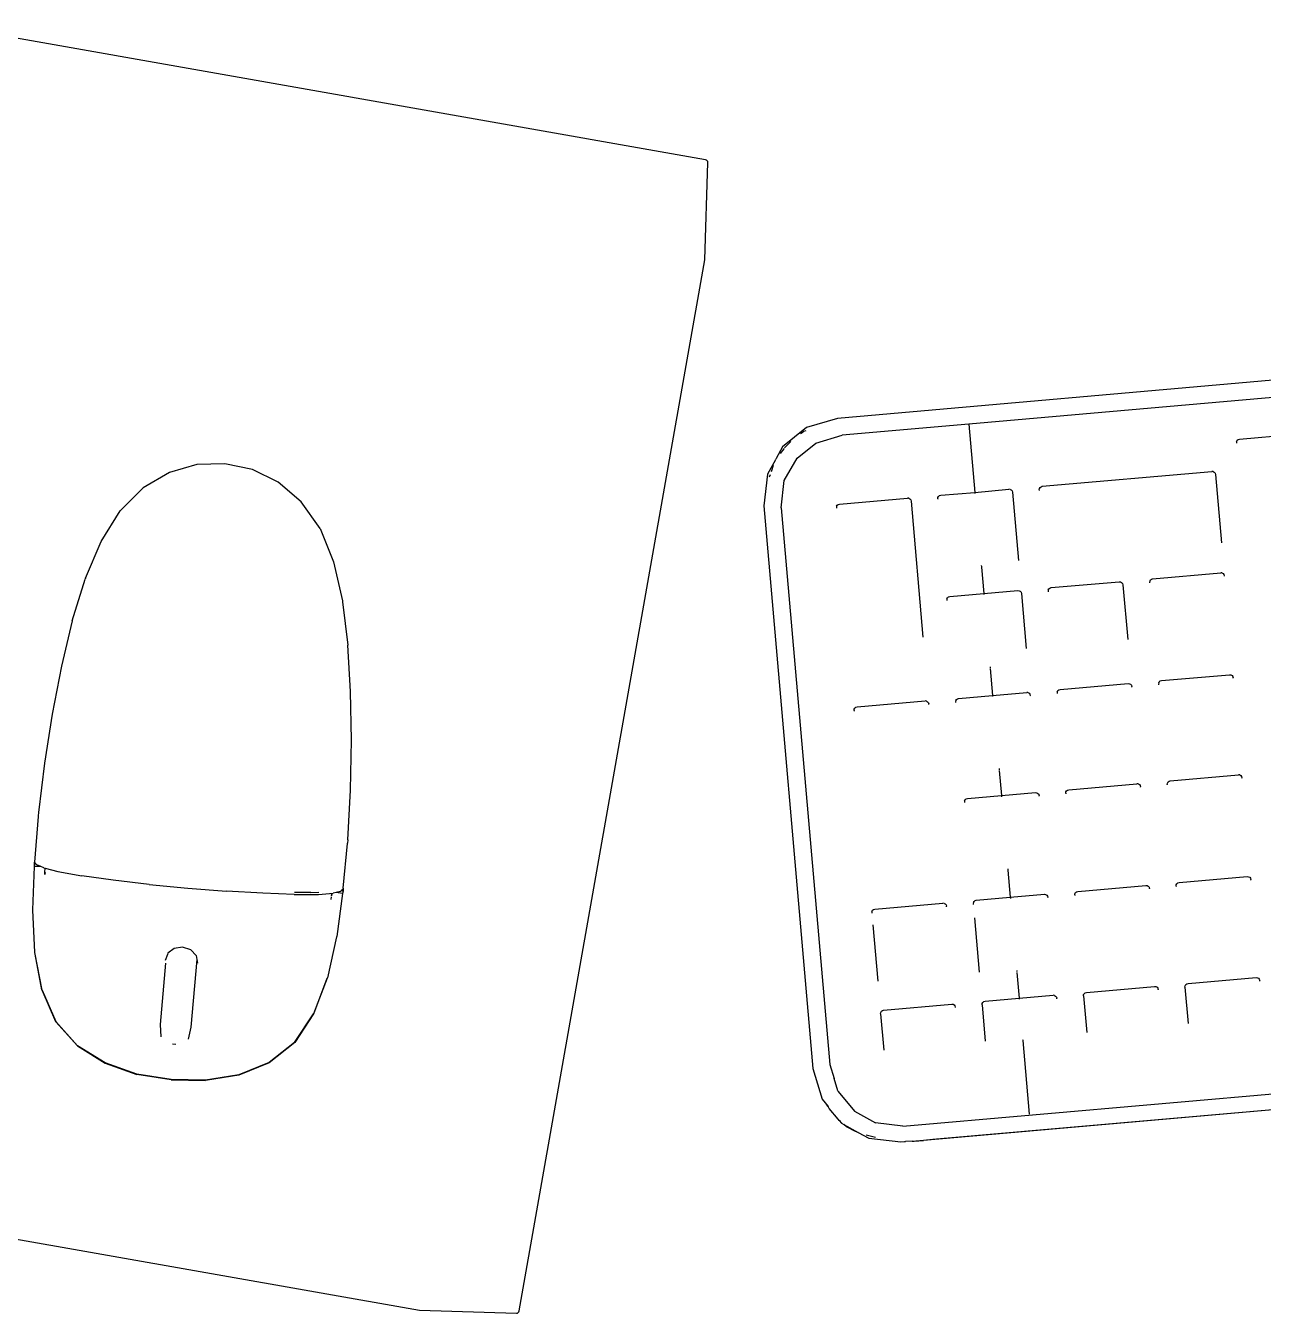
# Model space of a CAD drawing. Header units: metres. Extents: x -353 to 1688, y -477 to 135.
# Drawn here: x -298.669 to -298.4623, y -222.3039 to -222.0888 of the extents above; entities that cross this region are included whole.
import ezdxf

# ---------------------------------------------------------------- set-up
doc = ezdxf.new("R2010")
doc.units = ezdxf.units.M
doc.header["$MEASUREMENT"] = 0
doc.layers.add('Edges', color=7, linetype='Continuous')
doc.layers.add('FURNITURE', color=130, linetype='Continuous', plot=False)

# ---------------------------------------------------------------- blocks, each defined once
blk = doc.blocks.new('c table')
at = {"layer": 'Edges'}
for p, q in [((837.0471039524574, 429.764774310346), (837.0239103258256, 429.6332366878314)), ((837.0596064349395, 429.7646707013459), (837.0474646429243, 429.765067071125)), ((837.1547144962466, 429.7479005933514), (837.0596064349395, 429.7646707013459)), ((836.997966053806, 429.7435165466943), (836.767226308791, 429.7233293740129)), ((836.7698247193099, 429.7236092855695), (836.9953607622316, 429.7433411225034)), ((836.9953607622316, 429.7433411225034), (836.9965593461827, 429.7434416316624)), ((836.9977069229586, 429.743529008026), (836.9965593461827, 429.7434416316624)), ((836.997966053806, 429.7435165466943), (836.9977069229586, 429.743529008026)), ((836.997966053806, 429.7435165466943), (836.9987782429728, 429.7435967040115)), ((836.998902194247, 429.7435826711908), (836.9987782429728, 429.7435967040115)), ((836.9993911945608, 429.7436254531681), (836.998902194247, 429.7435826711908)), ((837.0033851259974, 429.7431763040397), (836.9993911945608, 429.7436254531681)), ((837.0025473517899, 429.7430677796207), (837.0035523715823, 429.7428230732363)), ((837.0047161405563, 429.7424394557002), (837.0033851259974, 429.7431763040397)), ((837.0035523715823, 429.7428230732363), (837.003716492195, 429.7427689735425)), ((836.9991460365035, 429.7416478761972), (836.7661603307263, 429.7212651474434)), ((836.9991460365035, 429.7416478761972), (837.0025534889066, 429.7412309005359)), ((837.0051771693072, 429.7397784472319), (837.0025534889066, 429.7412309005359)), ((837.0047161405563, 429.7424394557002), (837.0050390868066, 429.7423330017152)), ((837.0065060454161, 429.7414485661453), (837.0047161405563, 429.7424394557002)), ((837.0050390868066, 429.7423330017152), (837.006176748134, 429.7417460711244)), ((837.006176748134, 429.7417460711244), (837.0065060454161, 429.7414485661453)), ((837.0067839799945, 429.7412947018385), (837.0065060454161, 429.7414485661453)), ((837.0070786722922, 429.7409312240475), (837.0067839799945, 429.7412947018385)), ((837.0069100486496, 429.7410835677684), (837.0070786722922, 429.7409312240475)), ((836.9841161474183, 429.7309346487536), (836.9833084308875, 429.7401673887024)), ((837.0072322824527, 429.7373093688081), (837.0051771693072, 429.7397784472319)), ((837.0070786722922, 429.7409312240475), (837.0072242296785, 429.7407997196304)), ((837.0072242296785, 429.7407997196304), (837.0083383159447, 429.7394343792815)), ((837.0083383159447, 429.7394343792815), (837.0084796684065, 429.7392032149456)), ((837.0084796684065, 429.7392032149456), (837.0086180374029, 429.7389769296956)), ((837.009229520987, 429.7382783358037), (837.0084796684065, 429.7392032149456)), ((837.0103659405313, 429.7344279808165), (837.009229520987, 429.7382783358037)), ((837.0072479156986, 429.7372573595546), (837.0072322824527, 429.7373093688081)), ((837.0072743713686, 429.7372255672742), (837.0072479156986, 429.7372573595546)), ((837.0072743713686, 429.7372255672742), (837.0077159446291, 429.7357003038134)), ((837.0082439592557, 429.7339436854676), (837.0077159446291, 429.7357003038134)), ((837.0783986655185, 429.7337206160948), (837.0821891797382, 429.7352589593859)), ((837.0784062573279, 429.7336876053648), (837.0821860658733, 429.7352153088339)), ((837.0821860658733, 429.7352153088339), (837.0863471111905, 429.7358852131033)), ((837.0821891797382, 429.7352589593859), (837.0863528967702, 429.7359338307871)), ((837.0863471111905, 429.7358852131033), (837.0906706795546, 429.7358172725243)), ((837.0906750352024, 429.7358670755464), (837.0863528967702, 429.7359338307871)), ((837.0906706795546, 429.7358172725243), (837.0949403620647, 429.7351333887892)), ((837.0906750352024, 429.7358670755464), (837.094943109039, 429.7351822886964)), ((837.0949403620647, 429.7351333887892), (837.0989218662644, 429.733751124444)), ((837.0989263818387, 429.7337946432918), (837.094943109039, 429.7351822886964)), ((837.0143381031365, 429.6642839802278), (837.0082439592557, 429.7339436854676)), ((837.0165227191912, 429.6640555297955), (837.0103659405313, 429.7344279808165)), ((837.0752010085811, 429.7312012642765), (837.0783986655185, 429.7337206160948)), ((837.0752209429603, 429.7311853750993), (837.0784062573279, 429.7336876053648)), ((837.0989218662644, 429.733751124444), (837.1023789711705, 429.7315902621918)), ((837.1023921792255, 429.7316214572846), (837.0989263818387, 429.7337946432918)), ((837.0019104899344, 429.7275848348555), (837.0015118842169, 429.7321408133872)), ((837.1023789711705, 429.7315902621918), (837.1050813824913, 429.7285729271899)), ((837.1023921792255, 429.7316214572846), (837.1051037816216, 429.7285851098332)), ((836.9765257559931, 429.7253639625017), (836.9761271851369, 429.7299195351276)), ((836.984121460281, 429.7308739194581), (836.9841182006181, 429.7309111794132)), ((836.9841279229121, 429.7308000476022), (836.9841253219396, 429.7308297783201)), ((836.9892182452605, 429.726474408086), (836.9888196396241, 429.7310303856914)), ((837.0728487894584, 429.7275960391244), (837.0752010085811, 429.7312012642765)), ((837.0752209429603, 429.7311853750993), (837.0728487894584, 429.7275960391244)), ((837.0881795877058, 429.7292631891737), (837.0885266045663, 429.7307754656958)), ((837.0905061339108, 429.7313557235238), (837.0900579857434, 429.7313949311437)), ((837.0919062816748, 429.730480048955), (837.0919854360633, 429.7289302126028)), ((836.9638334925044, 429.7242535263247), (836.963434921668, 429.7288091156086)), ((837.0874394848788, 429.7208037855648), (837.0881795877058, 429.7292631891737)), ((837.0919854360633, 429.7289302126028), (837.0913140970322, 429.7212568014681)), ((837.1067942151012, 429.7246262023202), (837.1050813824913, 429.7285729271899)), ((837.1051037816216, 429.7285851098332), (837.1067942151012, 429.7246262023202)), ((836.9925529867463, 429.7268273646832), (836.9925663743057, 429.7267637623273)), ((836.9926127530173, 429.7266066015251), (836.9925663743057, 429.7267637623273)), ((836.9927118510593, 429.7264843705719), (836.9926127530173, 429.7266066015251)), ((837.0015267037445, 429.7271346791302), (836.9930126071258, 429.7263897975117)), ((837.0016840526957, 429.7271810484343), (837.0015267037445, 429.7271346791302)), ((837.0018064435754, 429.7272800524019), (837.0016840526957, 429.7271810484343)), ((837.0018917691157, 429.7274191414992), (837.0018064435754, 429.7272800524019)), ((837.0019104899344, 429.7275848348555), (837.0018917691157, 429.7274191414992)), ((837.0711480548248, 429.7231189130102), (837.0728487894584, 429.7275960391244)), ((837.0728221287548, 429.7275902253224), (837.0711480548248, 429.7231189130102)), ((837.0728221287548, 429.7275902253224), (837.0728487894584, 429.7275960391244)), ((836.9762993187544, 429.724960166673), (836.9761419509883, 429.7249138067764)), ((836.9764217096341, 429.7250591706406), (836.9762993187544, 429.724960166673)), ((836.9765070351744, 429.7251982691454), (836.9764217096341, 429.7250591706406)), ((836.9765257559931, 429.7253639625017), (836.9765070351744, 429.7251982691454)), ((836.9798612222087, 429.7257146568564), (836.9798741296319, 429.7256533355578)), ((836.9799205083434, 429.7254961747556), (836.9798741296319, 429.7256533355578)), ((836.9800196063854, 429.7253739532099), (836.9799205083434, 429.7254961747556)), ((836.980157350218, 429.7252977058556), (836.9800196063854, 429.7253739532099)), ((836.980157350218, 429.7252977058556), (836.980320362452, 429.7252793707422)), ((836.9845783060572, 429.7256518907024), (836.980320362452, 429.7252793707422)), ((836.9845712328406, 429.7257327419267), (836.9845674293865, 429.7257762177501)), ((836.9845783060572, 429.7256518907024), (836.9845743200513, 429.7256974532065)), ((836.9888344402558, 429.7260242523607), (836.9845783060572, 429.7256518907024)), ((836.9848619669333, 429.7224094720801), (836.9845783060572, 429.7256518907024)), ((836.9889918080219, 429.7260706122574), (836.9888344402558, 429.7260242523607)), ((836.9891141989016, 429.7261696256324), (836.9889918080219, 429.7260706122574)), ((836.9891995244419, 429.7263087147298), (836.9891141989016, 429.7261696256324)), ((836.9892182452605, 429.726474408086), (836.9891995244419, 429.7263087147298)), ((836.9928495948918, 429.726408132625), (836.9927118510593, 429.7264843705719)), ((836.9930126071258, 429.7263897975117), (836.9928495948918, 429.726408132625)), ((836.9544764885173, 429.7234937767445), (836.9544893953966, 429.723432463204)), ((836.9545357741081, 429.7232753024018), (836.9544893953966, 429.723432463204)), ((836.9634497063145, 429.7238033800069), (836.9549356285106, 429.7230584889809)), ((836.9636070740805, 429.7238497399035), (836.9634497063145, 429.7238033800069)), ((836.9637294649602, 429.7239487438711), (836.9636070740805, 429.7238497399035)), ((836.9638147905006, 429.7240878423759), (836.9637294649602, 429.7239487438711)), ((836.9638334925044, 429.7242535263247), (836.9638147905006, 429.7240878423759)), ((836.9671687329853, 429.7246042110626), (836.9671816403644, 429.7245428899735)), ((836.967228019076, 429.7243857197638), (836.9671816403644, 429.7245428899735)), ((836.967327117118, 429.7242634982181), (836.967228019076, 429.7243857197638)), ((836.9674648609505, 429.7241872508637), (836.967327117118, 429.7242634982181)), ((836.9676278731845, 429.7241689157504), (836.9674648609505, 429.7241872508637)), ((836.9761419509883, 429.7249138067764), (836.9676278731845, 429.7241689157504)), ((837.0028832507429, 429.7164660919088), (837.0022668129858, 429.7235119854599)), ((837.1067942151012, 429.7246262023202), (837.107691666688, 429.7199217640748)), ((837.1067942151012, 429.7246262023202), (837.1068194646878, 429.7246158447215)), ((837.1068194646878, 429.7246158447215), (837.107691666688, 429.7199217640748)), ((836.9546348721502, 429.7231530714486), (836.9545357741081, 429.7232753024018)), ((836.9547726165707, 429.7230768240943), (836.9546348721502, 429.7231530714486)), ((836.9549356285106, 429.7230584889809), (836.9547726165707, 429.7230768240943)), ((836.9848710047701, 429.722306164036), (836.9848683374514, 429.7223366531329)), ((836.9848763176233, 429.7222454348502), (836.9848730579863, 429.7222826945091)), ((836.9848827808154, 429.722171556582), (836.9848801793888, 429.7222012924895)), ((836.9901695178913, 429.7156011919019), (836.9895745308323, 429.7224018956433)), ((837.069975266092, 429.7179513743931), (837.0711193903351, 429.7230955449129)), ((837.0711480548248, 429.7231189130102), (837.0711193903351, 429.7230955449129)), ((837.0874394848788, 429.7208037855648), (837.0873410831791, 429.7212789857973)), ((837.0875392416334, 429.7203220415184), (837.0874394848788, 429.7208037855648)), ((837.0875392416334, 429.7203220415184), (837.0882073114508, 429.7195927010016)), ((837.0910638355612, 429.7200136842351), (837.0911329653142, 429.7201874094805)), ((837.0911329653142, 429.7201874094805), (837.0914251473612, 429.7209216721621)), ((837.0882073114508, 429.7195927010016), (837.0892223278972, 429.7192625278498)), ((837.0892223278972, 429.7192625278498), (837.0902792639256, 429.7194114383213)), ((837.0902792639256, 429.7194114383213), (837.0910638355612, 429.7200136842351)), ((837.107691666688, 429.7199217640748), (837.1077158344183, 429.7198937769213)), ((837.1077158344183, 429.7198937769213), (837.1079493084269, 429.7146290781961)), ((837.0692179101994, 429.7125355074091), (837.0699473259758, 429.7179180438099)), ((837.0699473259758, 429.7179180438099), (837.069975266092, 429.7179513743931)), ((836.9902958118191, 429.7136745328161), (836.9903141939698, 429.7138373663086)), ((836.9903141939698, 429.7138373663086), (836.9903163310654, 429.7139023263841)), ((836.9936582299947, 429.7141943511533), (836.9936716175721, 429.7141307563444)), ((836.9937089275052, 429.7139735390975), (836.9936716175721, 429.7141307563444)), ((836.9938170943257, 429.7138513645891), (836.9937089275052, 429.7139735390975)), ((836.9939548381583, 429.7137751172347), (836.9938170943257, 429.7138513645891)), ((836.9939548381583, 429.7137751172347), (836.9941178503922, 429.7137567915288)), ((837.002631947011, 429.7145016731474), (836.9941178503922, 429.7137567915288)), ((837.0027892959621, 429.714548033044), (837.002631947011, 429.7145016731474)), ((837.0029116868418, 429.7146470370116), (837.0027892959621, 429.714548033044)), ((837.0029880753079, 429.7147846209175), (837.0029116868418, 429.7146470370116)), ((837.0029880753079, 429.7147846209175), (837.0030064574585, 429.71494745441)), ((837.0030064574585, 429.71494745441), (837.003008683308, 429.7150146245531)), ((837.1079710396285, 429.7145914013726), (837.1077547059874, 429.7091639726369)), ((837.1079493084269, 429.7146290781961), (837.1079710396285, 429.7145914013726)), ((836.9772471754399, 429.7122811394616), (836.968733097636, 429.7115362578431)), ((836.977404524391, 429.7123274993583), (836.9772471754399, 429.7122811394616)), ((836.9775269340856, 429.7124265033258), (836.977404524391, 429.7123274993583)), ((836.977612240811, 429.7125656018306), (836.9775269340856, 429.7124265033258)), ((836.9776216858874, 429.7127269207242), (836.977612240811, 429.7125656018306)), ((836.9776216858874, 429.7127269207242), (836.9776238382469, 429.7127918731327)), ((836.9809659515224, 429.713084271123), (836.9809793540834, 429.7130206776505)), ((836.9810166452015, 429.7128634509961), (836.9809793540834, 429.7130206776505)), ((836.981118132735, 429.7127382849197), (836.9810166452015, 429.7128634509961)), ((836.9812625558546, 429.7126650385408), (836.981118132735, 429.7127382849197)), ((836.9814255869035, 429.7126467034274), (836.9812625558546, 429.7126650385408)), ((836.9856834667853, 429.7130192225172), (836.9814255869035, 429.7126467034274)), ((836.9856725908156, 429.7131435415531), (836.9856700504466, 429.7131725795368)), ((836.9856834667853, 429.7130192225172), (836.9856763938915, 429.7131000700519)), ((836.9899396647073, 429.7133915944534), (836.9856834667853, 429.7130192225172)), ((836.9859818421403, 429.709608608334), (836.9856834667853, 429.7130192225172)), ((836.9900970136584, 429.7134379543501), (836.9899396647073, 429.7133915944534)), ((836.9902194233531, 429.7135369583176), (836.9900970136584, 429.7134379543501)), ((836.9902958118191, 429.7136745328161), (836.9902194233531, 429.7135369583176)), ((837.0691353602035, 429.7120214282781), (837.0691552095681, 429.7122482698433)), ((837.0691353602035, 429.7120214282781), (837.0693793121652, 429.7122170397229)), ((837.0691552095681, 429.7122482698433), (837.0691570063904, 429.7122688251141)), ((837.0691552095681, 429.7122482698433), (837.0693793121652, 429.7122170397229)), ((837.0691570063904, 429.7122688251141), (837.0692179101994, 429.7125355074091)), ((837.0691570063904, 429.7122688251141), (837.0693793121652, 429.7122170397229)), ((837.0692179101994, 429.7125355074091), (837.0699997204329, 429.7124178816328)), ((837.0693793121652, 429.7122170397229), (837.06945985091, 429.7122816192414)), ((837.06945985091, 429.7122816192414), (837.0699997204329, 429.7124178816328)), ((837.0699997204329, 429.7124178816328), (837.0703912821938, 429.7125167113309)), ((837.0722262046451, 429.7126634957195), (837.0703912821938, 429.7125167113309)), ((837.0705702318364, 429.7126037783069), (837.0706017091715, 429.7128294338845)), ((837.0706163759887, 429.7128123592913), (837.0705702318364, 429.7126037783069)), ((837.0706213238777, 429.7129700483252), (837.0706681423999, 429.7133056822237)), ((837.0731724996945, 429.7124384601904), (837.0721991712089, 429.7123764273476)), ((837.0752636151379, 429.7126588954782), (837.0722262046451, 429.7126634957195)), ((837.0731724996945, 429.7124384601904), (837.0752407888886, 429.7124113786889)), ((837.0752636151379, 429.7126588954782), (837.0792025694568, 429.7125168054054)), ((837.0792025694568, 429.7125168054054), (837.083741314346, 429.7122530206038)), ((837.0885764972836, 429.7118805986095), (837.083741314346, 429.7122530206038)), ((836.9555808787168, 429.7108633688348), (836.955594281768, 429.7107997676669)), ((836.955631591407, 429.7106425504199), (836.955594281768, 429.7107997676669)), ((836.9557330789405, 429.710517374936), (836.955631591407, 429.7106425504199)), ((836.9558775020602, 429.7104441285571), (836.9557330789405, 429.710517374936)), ((836.9645546109128, 429.7111706844698), (836.956040533403, 429.7104258028513)), ((836.964711959864, 429.7112170443664), (836.9645546109128, 429.7111706844698)), ((836.9648343695586, 429.711316048334), (836.964711959864, 429.7112170443664)), ((836.964919676284, 429.7114551468388), (836.9648343695586, 429.711316048334)), ((836.9649291213603, 429.7116164657324), (836.964919676284, 429.7114551468388)), ((836.9649291213603, 429.7116164657324), (836.9649312584445, 429.711681417824)), ((836.9682734622482, 429.7119738237959), (836.9682868648159, 429.7119102226587)), ((836.968324155934, 429.7117530054118), (836.9682868648159, 429.7119102226587)), ((836.9684256434676, 429.7116278299279), (836.968324155934, 429.7117530054118)), ((836.9685700665872, 429.7115545835489), (836.9684256434676, 429.7116278299279)), ((836.968733097636, 429.7115362578431), (836.9685700665872, 429.7115545835489)), ((837.0691231301753, 429.7118816616509), (837.068589699733, 429.7062925095013)), ((837.0691231301753, 429.7118816616509), (837.0691353602035, 429.7120214282781)), ((837.0934028842587, 429.7114077427156), (837.0885764972836, 429.7118805986095)), ((837.0934028842587, 429.7114077427156), (837.0979184868293, 429.7108793828871)), ((837.0979184868293, 429.7108793828871), (837.1018222761129, 429.7103353220302)), ((836.956040533403, 429.7104258028513), (836.9558775020602, 429.7104441285571)), ((836.9859865627776, 429.7095546485401), (836.9859845095305, 429.7095781184202)), ((836.9859936841101, 429.7094732473223), (836.9859898223643, 429.7095173894552)), ((837.1048143333059, 429.7098123997058), (837.1018222761129, 429.7103353220302)), ((837.1064311598873, 429.7093653079771), (837.1048143333059, 429.7098123997058)), ((837.1064499646958, 429.7098883779079), (837.1064311598873, 429.7093653079771)), ((837.1065958967203, 429.709349214667), (837.1064311598873, 429.7093653079771)), ((837.1064343277293, 429.7099233150246), (837.10646024321, 429.7101742825321)), ((837.10646024321, 429.7101742825321), (837.1064509694231, 429.7099163251555)), ((837.1065958967203, 429.709349214667), (837.1069643530246, 429.7091838906337)), ((837.1069643530246, 429.7091838906337), (837.1077547059874, 429.7091639726369)), ((837.1069643530246, 429.7091838906337), (837.1074723508864, 429.7089559551786)), ((837.1075404522741, 429.7088783739924), (837.1074723508864, 429.7089559551786)), ((837.1075404522741, 429.7088783739924), (837.1077683750073, 429.7088907709813)), ((837.1075404522741, 429.7088783739924), (837.107766578185, 429.7088702157106)), ((837.1075404522741, 429.7088783739924), (837.1077467295642, 429.7086433826448)), ((837.107766578185, 429.7088702157106), (837.1077467295642, 429.7086433826448)), ((837.1077547059874, 429.7091639726369), (837.1077683750073, 429.7088907709813)), ((837.1077683750073, 429.7088907709813), (837.107766578185, 429.7088702157106)), ((837.1072892819764, 429.702906731855), (837.1077467295642, 429.7086433826448)), ((837.0685479306703, 429.7058150157364), (837.0682065720645, 429.699596063262)), ((837.0685479306703, 429.7058150157364), (837.0685896914707, 429.7062554681135)), ((837.068589699733, 429.7062925095013), (837.0685896914707, 429.7062554681135)), ((837.1065037601887, 429.6962454976882), (837.1072475129137, 429.70242923809)), ((837.1072475129137, 429.70242923809), (837.1072788869095, 429.7028205784758)), ((837.1072788869095, 429.7028205784758), (837.1072892819764, 429.702906731855)), ((836.9913329828023, 429.7008089183096), (836.9912105731077, 429.7007099049346)), ((836.9914093524534, 429.7009465022156), (836.9913329828023, 429.7008089183096)), ((836.9914093524534, 429.7009465022156), (836.9914277534189, 429.7011093263006)), ((836.9914277534189, 429.7011093263006), (836.9914298905571, 429.701174280037)), ((836.9693870214214, 429.6992457850976), (836.9694004242651, 429.6991821826506)), ((836.9694377153833, 429.6990249559963), (836.9694004242651, 429.6991821826506)), ((836.9783607160741, 429.6995530994536), (836.9698466382703, 429.6988082178351)), ((836.9785180838402, 429.6995994593502), (836.9783607160741, 429.6995530994536)), ((836.9786404935348, 429.6996984633178), (836.9785180838402, 429.6995994593502)), ((836.9787258002602, 429.6998375618226), (836.9786404935348, 429.6996984633178)), ((836.9787352453366, 429.6999988713088), (836.9787258002602, 429.6998375618226)), ((836.9787352453366, 429.6999988713088), (836.978737397729, 429.7000638323427)), ((836.9820795106947, 429.7003562306541), (836.9820929135326, 429.700292628235)), ((836.9821302046507, 429.7001354109881), (836.9820929135326, 429.700292628235)), ((836.9822383902862, 429.7000132458871), (836.9821302046507, 429.7001354109881)), ((836.9823761153037, 429.6999369985328), (836.9822383902862, 429.7000132458871)), ((836.9825391275377, 429.6999186634194), (836.9823761153037, 429.6999369985328)), ((836.9867969717398, 429.7002911746829), (836.9825391275377, 429.6999186634194)), ((836.9867860951271, 429.700415501069), (836.986783554727, 429.7004445394068)), ((836.9867969717398, 429.7002911746829), (836.9867898985649, 429.7003720254309)), ((836.9910532053416, 429.700663545038), (836.9867969717398, 429.7002911746829)), ((836.9870720730124, 429.6971465976038), (836.9867969717398, 429.7002911746829)), ((836.9912105731077, 429.7007099049346), (836.9910532053416, 429.700663545038)), ((837.0682065720645, 429.699596063262), (837.0680989979131, 429.6933697823868)), ((836.956694438073, 429.6981353301366), (836.9567078409232, 429.6980717276589)), ((836.9567451508562, 429.6979145010045), (836.9567078409232, 429.6980717276589)), ((836.9568466383897, 429.6977893349281), (836.9567451508562, 429.6979145010045)), ((836.9569910615093, 429.6977160885492), (836.9568466383897, 429.6977893349281)), ((836.9569910615093, 429.6977160885492), (836.9571540737433, 429.6976977534358)), ((836.9656681515471, 429.6984426444618), (836.9571540737433, 429.6976977534358)), ((836.9658255193132, 429.6984890043584), (836.9656681515471, 429.6984426444618)), ((836.9659479290078, 429.698588008326), (836.9658255193132, 429.6984890043584)), ((836.9660332357332, 429.6987271068308), (836.9659479290078, 429.698588008326)), ((836.9660426808096, 429.6988884163169), (836.9660332357332, 429.6987271068308)), ((836.9660426808096, 429.6988884163169), (836.9660448179378, 429.698953377383)), ((836.9695392029167, 429.6988997899199), (836.9694377153833, 429.6990249559963)), ((836.9696836260364, 429.698826543541), (836.9695392029167, 429.6988997899199)), ((836.9696836260364, 429.698826543541), (836.9698466382703, 429.6988082178351)), ((836.9870831637952, 429.6970198231217), (836.9870784434692, 429.6970737793578)), ((836.987092886833, 429.6969086828086), (836.9870864234099, 429.6969825637176)), ((837.1055285184262, 429.6900951254992), (837.1065037601887, 429.6962454976882)), ((837.0680989979131, 429.6933697823868), (837.068216694477, 429.6872770402155)), ((837.0052199731891, 429.6896468136335), (837.0052015910385, 429.6894839895484)), ((837.0052199731891, 429.6896468136335), (837.0052221990276, 429.6897139913325)), ((837.1043546290223, 429.684115385576), (837.1055285184262, 429.6900951254992)), ((836.9878826971197, 429.6878806645045), (836.9878801566072, 429.6879097041298)), ((836.9921498690168, 429.6881287245748), (836.9878935732114, 429.6877563440748)), ((836.9923072179679, 429.6881750844715), (836.9921498690168, 429.6881287245748)), ((836.9924296276625, 429.6882740884391), (836.9923072179679, 429.6881750844715)), ((836.9925060161286, 429.688411672345), (836.9924296276625, 429.6882740884391)), ((836.9925060161286, 429.688411672345), (836.9925243982792, 429.68857449643)), ((836.9925243982792, 429.68857449643), (836.9925265506465, 429.6886394567082)), ((836.9958717457837, 429.6888937195074), (836.9958851333027, 429.6888301249754)), ((836.9959224432358, 429.688672898321), (836.9958851333027, 429.6888301249754)), ((836.9960306100563, 429.68855073322), (836.9959224432358, 429.688672898321)), ((836.9961683538888, 429.6884744858656), (836.9960306100563, 429.68855073322)), ((836.9961683538888, 429.6884744858656), (836.9963313661228, 429.6884561601598)), ((837.0048454627416, 429.6892010417783), (836.9963313661228, 429.6884561601598)), ((837.0050028116927, 429.6892474016749), (837.0048454627416, 429.6892010417783)), ((837.0051252025725, 429.6893464056425), (837.0050028116927, 429.6892474016749)), ((837.0052015910385, 429.6894839895484), (837.0051252025725, 429.6893464056425)), ((836.9671209435193, 429.6861907623614), (836.9671393256698, 429.6863535958539)), ((836.9671393256698, 429.6863535958539), (836.9671414780181, 429.6864185479234)), ((836.970483681828, 429.6867109556665), (836.9704970691254, 429.6866473621876)), ((836.9705343790584, 429.6864901355332), (836.9704970691254, 429.6866473621876)), ((836.970642545879, 429.6863679704322), (836.9705343790584, 429.6864901355332)), ((836.9707802708966, 429.6862917230778), (836.970642545879, 429.6863679704322)), ((836.9709433019455, 429.6862733879645), (836.9707802708966, 429.6862917230778)), ((836.9794573797493, 429.687018269583), (836.9709433019455, 429.6862733879645)), ((836.9796147287004, 429.6870646388871), (836.9794573797493, 429.687018269583)), ((836.9797371383951, 429.6871636428547), (836.9796147287004, 429.6870646388871)), ((836.9798135268611, 429.6873012267606), (836.9797371383951, 429.6871636428547)), ((836.9798135268611, 429.6873012267606), (836.9798318901968, 429.6874640508457)), ((836.9798318901968, 429.6874640508457), (836.9798340577628, 429.6875290091347)), ((836.9831761710293, 429.6878214015648), (836.9831895583928, 429.6877578077719)), ((836.9832268683259, 429.6876005811176), (836.9831895583928, 429.6877578077719)), ((836.9833350351464, 429.6874784160166), (836.9832268683259, 429.6876005811176)), ((836.9834727601641, 429.6874021686622), (836.9833350351464, 429.6874784160166)), ((836.9834727601641, 429.6874021686622), (836.9836357912129, 429.6873838335488)), ((836.9878935732114, 429.6877563440748), (836.9836357912129, 429.6873838335488)), ((836.9878914700644, 429.687780384342), (836.9878865000101, 429.6878371951256)), ((836.988186971093, 429.68440262548), (836.9878935732114, 429.6877563440748)), ((837.068216694477, 429.6872770402155), (837.0685440924321, 429.6814562579168)), ((836.9577910984787, 429.6856004989347), (836.9578044857834, 429.6855368977883)), ((836.9578418145314, 429.6853796805414), (836.9578044857834, 429.6855368977883)), ((836.95794328325, 429.6852545050575), (836.9578418145314, 429.6853796805414)), ((836.9580877063696, 429.685181268086), (836.95794328325, 429.6852545050575)), ((836.9582507374184, 429.6851629329727), (836.9580877063696, 429.685181268086)), ((836.9667648152223, 429.6859078145912), (836.9582507374184, 429.6851629329727)), ((836.9669221641734, 429.6859541838953), (836.9667648152223, 429.6859078145912)), ((836.9670445738681, 429.6860531878629), (836.9669221641734, 429.6859541838953)), ((836.9671209435193, 429.6861907623614), (836.9670445738681, 429.6860531878629)), ((836.9881980626649, 429.6842758419785), (836.9881960093664, 429.684299312445)), ((836.9882077848603, 429.6841647112934), (836.9882013222389, 429.6842385830382)), ((837.1030214339183, 429.6784398824745), (837.1043546290223, 429.684115385576)), ((836.9842946135103, 429.675016540894), (836.9836943362227, 429.6818778785992)), ((836.9716021242428, 429.6739060859022), (836.9710018608104, 429.6807672727666)), ((836.9980961842824, 429.6634473101532), (836.9966064709673, 429.6804748789156)), ((837.0692116260251, 429.6760402310063), (837.0685440924321, 429.6814562579168)), ((837.1030214339183, 429.6784398824745), (837.1014235603054, 429.6732220516481)), ((836.9843418012623, 429.6748566143025), (836.9842946135103, 429.675016540894)), ((836.989001398092, 429.6750932229855), (836.9889975951784, 429.6751366926317)), ((836.9890084712388, 429.6750123725596), (836.9890044854791, 429.6750579322492)), ((836.993264820768, 429.6753847577598), (836.9890084712388, 429.6750123725596)), ((836.9934221697192, 429.6754311176564), (836.993264820768, 429.6753847577598)), ((836.9935516914434, 429.6755283342092), (836.9934221697192, 429.6754311176564)), ((836.9936209678799, 429.67566770553), (836.9935516914434, 429.6755283342092)), ((836.9936209678799, 429.67566770553), (836.9936393500304, 429.675830529615)), ((836.9936393500304, 429.675830529615), (836.9936415176974, 429.6758954909293)), ((837.0692339216735, 429.6759110479501), (837.0692116260251, 429.6760402310063)), ((837.0703541321873, 429.6710457141462), (837.0692339216735, 429.6759110479501)), ((836.9682358952705, 429.6734467955463), (836.9681666376489, 429.6733074242256)), ((836.9682358952705, 429.6734467955463), (836.9682542774211, 429.6736096290388)), ((836.9682542774211, 429.6736096290388), (836.9682564298172, 429.6736745825532)), ((836.9716584184031, 429.6737462251629), (836.9716021242428, 429.6739060859022)), ((836.9717574976303, 429.6736239942097), (836.9716584184031, 429.6737462251629)), ((836.9718952226478, 429.6735477562628), (836.9717574976303, 429.6736239942097)), ((836.9720582536967, 429.6735294211495), (836.9718952226478, 429.6735477562628)), ((836.9805723315006, 429.674274302768), (836.9720582536967, 429.6735294211495)), ((836.9807296804518, 429.6743206626646), (836.9805723315006, 429.674274302768)), ((836.9808592021759, 429.6744178792174), (836.9807296804518, 429.6743206626646)), ((836.9809284786124, 429.6745572505382), (836.9808592021759, 429.6744178792174)), ((836.9809284786124, 429.6745572505382), (836.9809468419481, 429.6747200746232)), ((836.9809468419481, 429.6747200746232), (836.9809490248738, 429.6747850357456)), ((836.9844499868977, 429.6747344492015), (836.9843418012623, 429.6748566143025)), ((836.9845877119153, 429.6746582018472), (836.9844499868977, 429.6747344492015)), ((836.9847507429641, 429.6746398667339), (836.9845877119153, 429.6746582018472)), ((836.9890084712388, 429.6750123725596), (836.9847507429641, 429.6746398667339)), ((836.9892962431686, 429.6717229620594), (836.9890084712388, 429.6750123725596)), ((836.9589060502416, 429.6728565320643), (836.9589194375347, 429.6727929309733)), ((836.9589658350611, 429.672635770171), (836.9589194375347, 429.6727929309733)), ((836.9590649331033, 429.6725135392179), (836.9589658350611, 429.672635770171)), ((836.9592026581208, 429.672437301271), (836.9590649331033, 429.6725135392179)), ((836.9592026581208, 429.672437301271), (836.9593656891697, 429.6724189661576)), ((836.9678797669735, 429.6731638477762), (836.9593656891697, 429.6724189661576)), ((836.9680371159247, 429.6732102170803), (836.9678797669735, 429.6731638477762)), ((836.9681666376489, 429.6733074242256), (836.9680371159247, 429.6732102170803)), ((837.1013791665652, 429.6730987012087), (837.099431119569, 429.6685018088925)), ((837.1013791665652, 429.6730987012087), (837.1014235603054, 429.6732220516481)), ((836.9854039396085, 429.6623368833837), (836.9846550533591, 429.67089703887)), ((836.9893073346639, 429.6715961794342), (836.9893026135408, 429.6716501447802)), ((836.9893144560145, 429.6715147780068), (836.9893105941287, 429.6715589217423)), ((837.0720371808213, 429.6668576506424), (837.0703541321873, 429.6710457141462)), ((836.9600187917396, 429.6601159639926), (836.9592698904299, 429.6686761270744)), ((837.099431119569, 429.6685018088925), (837.0970463883109, 429.664669629092)), ((837.0720371808213, 429.6668576506424), (837.0744031254086, 429.6635253355149)), ((837.007066410355, 429.6638155176115), (836.9985523137362, 429.6630706359929)), ((837.0072237404912, 429.6638618775081), (837.007066410355, 429.6638155176115)), ((837.0073532622155, 429.6639590940609), (837.0072237404912, 429.6638618775081)), ((837.0074225386519, 429.6640984747891), (837.0073532622155, 429.6639590940609)), ((837.0074225386519, 429.6640984747891), (837.0074409208025, 429.6642612988741)), ((837.0074409208025, 429.6642612988741), (837.0074430966328, 429.6643269672815)), ((837.0143381031365, 429.6642839802278), (837.0139538465744, 429.6608747686321)), ((837.0160721777607, 429.6600663114897), (837.0165227191912, 429.6640555297955)), ((837.0941377281317, 429.6617987774405), (837.0970463883109, 429.664669629092)), ((836.9854511273605, 429.6621769567922), (836.9854039396085, 429.6623368833837)), ((836.9855593129959, 429.6620547822837), (836.9854511273605, 429.6621769567922)), ((836.9901156399438, 429.6623567505704), (836.9858600690624, 429.6619602092235)), ((836.9901068670708, 429.6624570308987), (836.9901043265968, 429.6624860703678)), ((836.9901137573736, 429.6623782697202), (836.9901106699095, 429.6624135616831)), ((836.9943741468662, 429.662705090842), (836.9901156399438, 429.6623567505704)), ((836.9908624599552, 429.6538200539017), (836.9901156399438, 429.6623567505704)), ((836.9945314958175, 429.6627514601461), (836.9943741468662, 429.662705090842)), ((836.9946610175416, 429.6628486672914), (836.9945314958175, 429.6627514601461)), ((836.9947302939781, 429.6629880386122), (836.9946610175416, 429.6628486672914)), ((836.9947486761287, 429.6631508626972), (836.9947302939781, 429.6629880386122)), ((836.9947486761287, 429.6631508626972), (836.9947508291904, 429.6632158515683)), ((836.9981433720343, 429.6632873835617), (836.9980961842824, 429.6634473101532)), ((836.9982515576697, 429.6631652090532), (836.9981433720343, 429.6632873835617)), ((836.9983892826874, 429.6630889711063), (836.9982515576697, 429.6631652090532)), ((836.9983892826874, 429.6630889711063), (836.9985523137362, 429.6630706359929)), ((837.0744031254086, 429.6635253355149), (837.0772728387591, 429.6610631433419)), ((836.9816815823392, 429.6615946358502), (836.9604749405963, 429.6597392992398)), ((836.9818389312903, 429.6616410051543), (836.9816815823392, 429.6615946358502)), ((836.9819684530146, 429.6617382122996), (836.9818389312903, 429.6616410051543)), ((836.9820377106362, 429.6618775836204), (836.9819684530146, 429.6617382122996)), ((836.9820560927867, 429.6620404077054), (836.9820377106362, 429.6618775836204)), ((836.9820560927867, 429.6620404077054), (836.9820582451663, 429.6621053759841)), ((836.9856970380135, 429.6619785443368), (836.9855593129959, 429.6620547822837)), ((836.9856970380135, 429.6619785443368), (836.9858600690624, 429.6619602092235)), ((837.0139538465744, 429.6608747686321), (837.012351645536, 429.6580732592692)), ((837.0772728387591, 429.6610631433419), (837.0804953125405, 429.6594868880412)), ((837.0908840686649, 429.6598723111268), (837.0941377281317, 429.6617987774405)), ((836.9600750858998, 429.6599561126607), (836.9600187917396, 429.6601159639926)), ((836.9601741839418, 429.6598338723001), (836.9600750858998, 429.6599561126607)), ((836.9603119089595, 429.6597576343532), (836.9601741839418, 429.6598338723001)), ((836.9603119089595, 429.6597576343532), (836.9604749405963, 429.6597392992398)), ((837.0150560334965, 429.6582819174636), (837.0160721777607, 429.6600663114897)), ((837.0155755774014, 429.659760534553), (837.0152957246432, 429.6589640762231)), ((837.0158014898856, 429.6604034793686), (837.0157025726079, 429.6601219617222)), ((837.0804953125405, 429.6594868880412), (837.0839308838015, 429.6587810191036)), ((837.0874368321702, 429.6588795903286), (837.0908840686649, 429.6598723111268)), ((837.012351645536, 429.6580732592692), (837.01000794956, 429.6561772918972)), ((837.0140149197174, 429.6569018534311), (837.0144852361152, 429.6575039336989)), ((837.0141876028065, 429.6566711263968), (837.0149653691362, 429.6581185808157)), ((837.0149653691362, 429.6581185808157), (837.0150258439246, 429.6581959982244)), ((837.0150560334965, 429.6582819174636), (837.0150258439246, 429.6581959982244)), ((837.0839308838015, 429.6587810191036), (837.0874368321702, 429.6588795903286)), ((836.9570278634402, 429.6556890454207), (836.9485124121492, 429.6549491544526)), ((836.9571838200893, 429.6557403912641), (836.9570278634402, 429.6556890454207)), ((836.957306229784, 429.6558393952316), (836.9571838200893, 429.6557403912641)), ((836.95738261825, 429.655976988545), (836.957306229784, 429.6558393952316)), ((836.95738261825, 429.655976988545), (836.9574010004005, 429.65613981263)), ((836.9574010004005, 429.65613981263), (836.9574032009014, 429.6562062256173)), ((837.01000794956, 429.6561772918972), (837.006712934958, 429.6552067256357)), ((837.0111670974951, 429.6542279090436), (837.0141876028065, 429.6566711263968)), ((837.0139123513507, 429.6567958295749), (837.0131326701141, 429.6559898811727)), ((837.0140149197174, 429.6569018534311), (837.0139535662944, 429.6568384330345)), ((836.9908624599552, 429.6538200539017), (837.006712934958, 429.6552067256357)), ((837.0073117941911, 429.6530920445386), (837.0111670974951, 429.6542279090436)), ((837.0112757996541, 429.6546631762822), (837.0115646185569, 429.6547532773041)), ((837.0115888709541, 429.654762016822), (837.0115646185569, 429.6547532773041)), ((837.011914016489, 429.655004142437), (837.0115888709541, 429.654762016822)), ((836.7736989880262, 429.6326535719602), (837.0073117941911, 429.6530920445386)), ((836.7737180098832, 429.6348231972489), (836.9908624599552, 429.6538200539017)), ((837.0239103258256, 429.6332366878314), (837.0235139247003, 429.6210949097248)), ((837.0238066854313, 429.620734218334), (837.1189147410253, 429.603964100821))]:
    blk.add_line(p, q, dxfattribs=at)
for centre, start, end in [((837.0474530760971, 429.7647127504425), 88.13023867092964, 170.0000021973181), ((837.0238682453526, 429.6210833419705), 178.1300887688824, 259.999999285972)]:
    blk.add_arc(centre, 0.0003545094322278864, start, end, dxfattribs=at)

msp = doc.modelspace()

# ---------------------------------------------------------------- block references
at = {"layer": 'FURNITURE', "xscale": 1.335102431208862, "yscale": 1.335102431208862, "zscale": 1.335102431208862, "rotation": 180}
msp.add_blockref('c table', (818.9570792466725, 351.4764599190764), dxfattribs=at)

doc.saveas('drawing.dxf')
